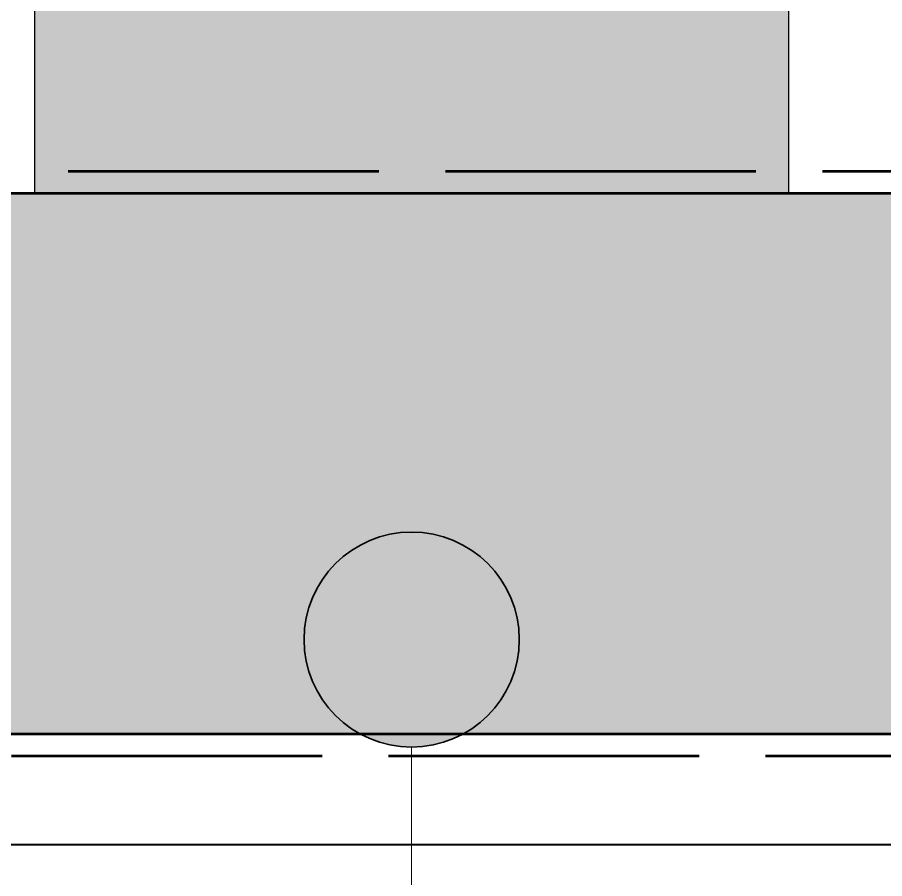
# Model space of a CAD drawing. Header units: millimetres. Extents: x -1812 to 15462, y -2698 to 1972.
# Drawn here: x 6584 to 7274, y -115 to 570 of the extents above; entities that cross this region are included whole.
import ezdxf

# ---------------------------------------------------------------- set-up
doc = ezdxf.new("R2010")
doc.units = ezdxf.units.MM
doc.linetypes.add('DASH_247_53', pattern=[299.861111, 246.944444, -52.916667])
for name, color, linetype in [('ANNOTATIONS', 7, 'Continuous'), ('GEOFAB', 5, 'Continuous'), ('MANHOLES', 7, 'Continuous'), ('MODULE_ART', 7, 'Continuous'), ('PIPES', 7, 'Continuous'), ('TANK', 7, 'Continuous')]:
    doc.layers.add(name, color=color, linetype=linetype)

# ---------------------------------------------------------------- blocks, each defined once
blk = doc.blocks.new('atlancube_face')
at = {"true_color": 0x000000}
blk.add_solid([(-1.79, -1.79), (1151.79, -1.79), (-1.79, 781.79), (1151.79, 781.79)], dxfattribs=at)

msp = doc.modelspace()

# ---------------------------------------------------------------- hatches: boundary and pattern name
at = {"layer": 'PIPES', "true_color": 0xbfbfbf}
h = msp.add_hatch(color=7, dxfattribs=at)
h.dxf.hatch_style = 1
h.paths.add_polyline_path([(6811.92, 75, 1), (6983.08, 75, 1)])

# ---------------------------------------------------------------- linework, layer by layer
at = {"layer": 'ANNOTATIONS', "lineweight": 18}
msp.add_line((6897.5, -599.72), (6897.5, -10.58), dxfattribs=at)
at = {"layer": 'GEOFAB', "color": 6, "lineweight": 40}
msp.add_line((-88.19, -88.19), (15038.19, -88.19), dxfattribs=at)
at = {"layer": 'GEOFAB', "color": 5, "linetype": 'DASH_247_53', "lineweight": 53}
msp.add_lwpolyline([(-17.64, -17.64), (14967.64, -17.64), (14967.64, 447.64), (-17.64, 447.64)], close=True, dxfattribs=at)
at = {"layer": 'MANHOLES', "lineweight": 30}
msp.add_lwpolyline([(6597.5, 430), (7197.5, 430), (7197.5, 1000), (6597.5, 1000)], close=True, dxfattribs=at)
msp.add_lwpolyline([(6597.5, 430), (7197.5, 430), (7197.5, 1000), (6597.5, 1000)], close=True, dxfattribs=at)
at = {"layer": 'MANHOLES', "true_color": 0xb8b8b8}
msp.add_solid([(6597.5, 430), (7197.5, 430), (6597.5, 1000), (7197.5, 1000)], dxfattribs=at)
msp.add_solid([(6597.5, 430), (7197.5, 430), (6597.5, 1000), (7197.5, 1000)], dxfattribs=at)
at = {"layer": 'PIPES', "color": 1, "lineweight": 35}
msp.add_circle((6897.5, 75), 85.58, dxfattribs=at)
at = {"layer": 'TANK', "lineweight": 53}
msp.add_lwpolyline([(0, 0), (14950, 0), (14950, 430), (0, 430)], close=True, dxfattribs=at)

# ---------------------------------------------------------------- block references
at = {"layer": 'MODULE_ART', "yscale": 0.5512820512820513}
for p in [(5750, 0), (6900, 0)]:
    msp.add_blockref('atlancube_face', p, dxfattribs=at)

doc.saveas('drawing.dxf')
